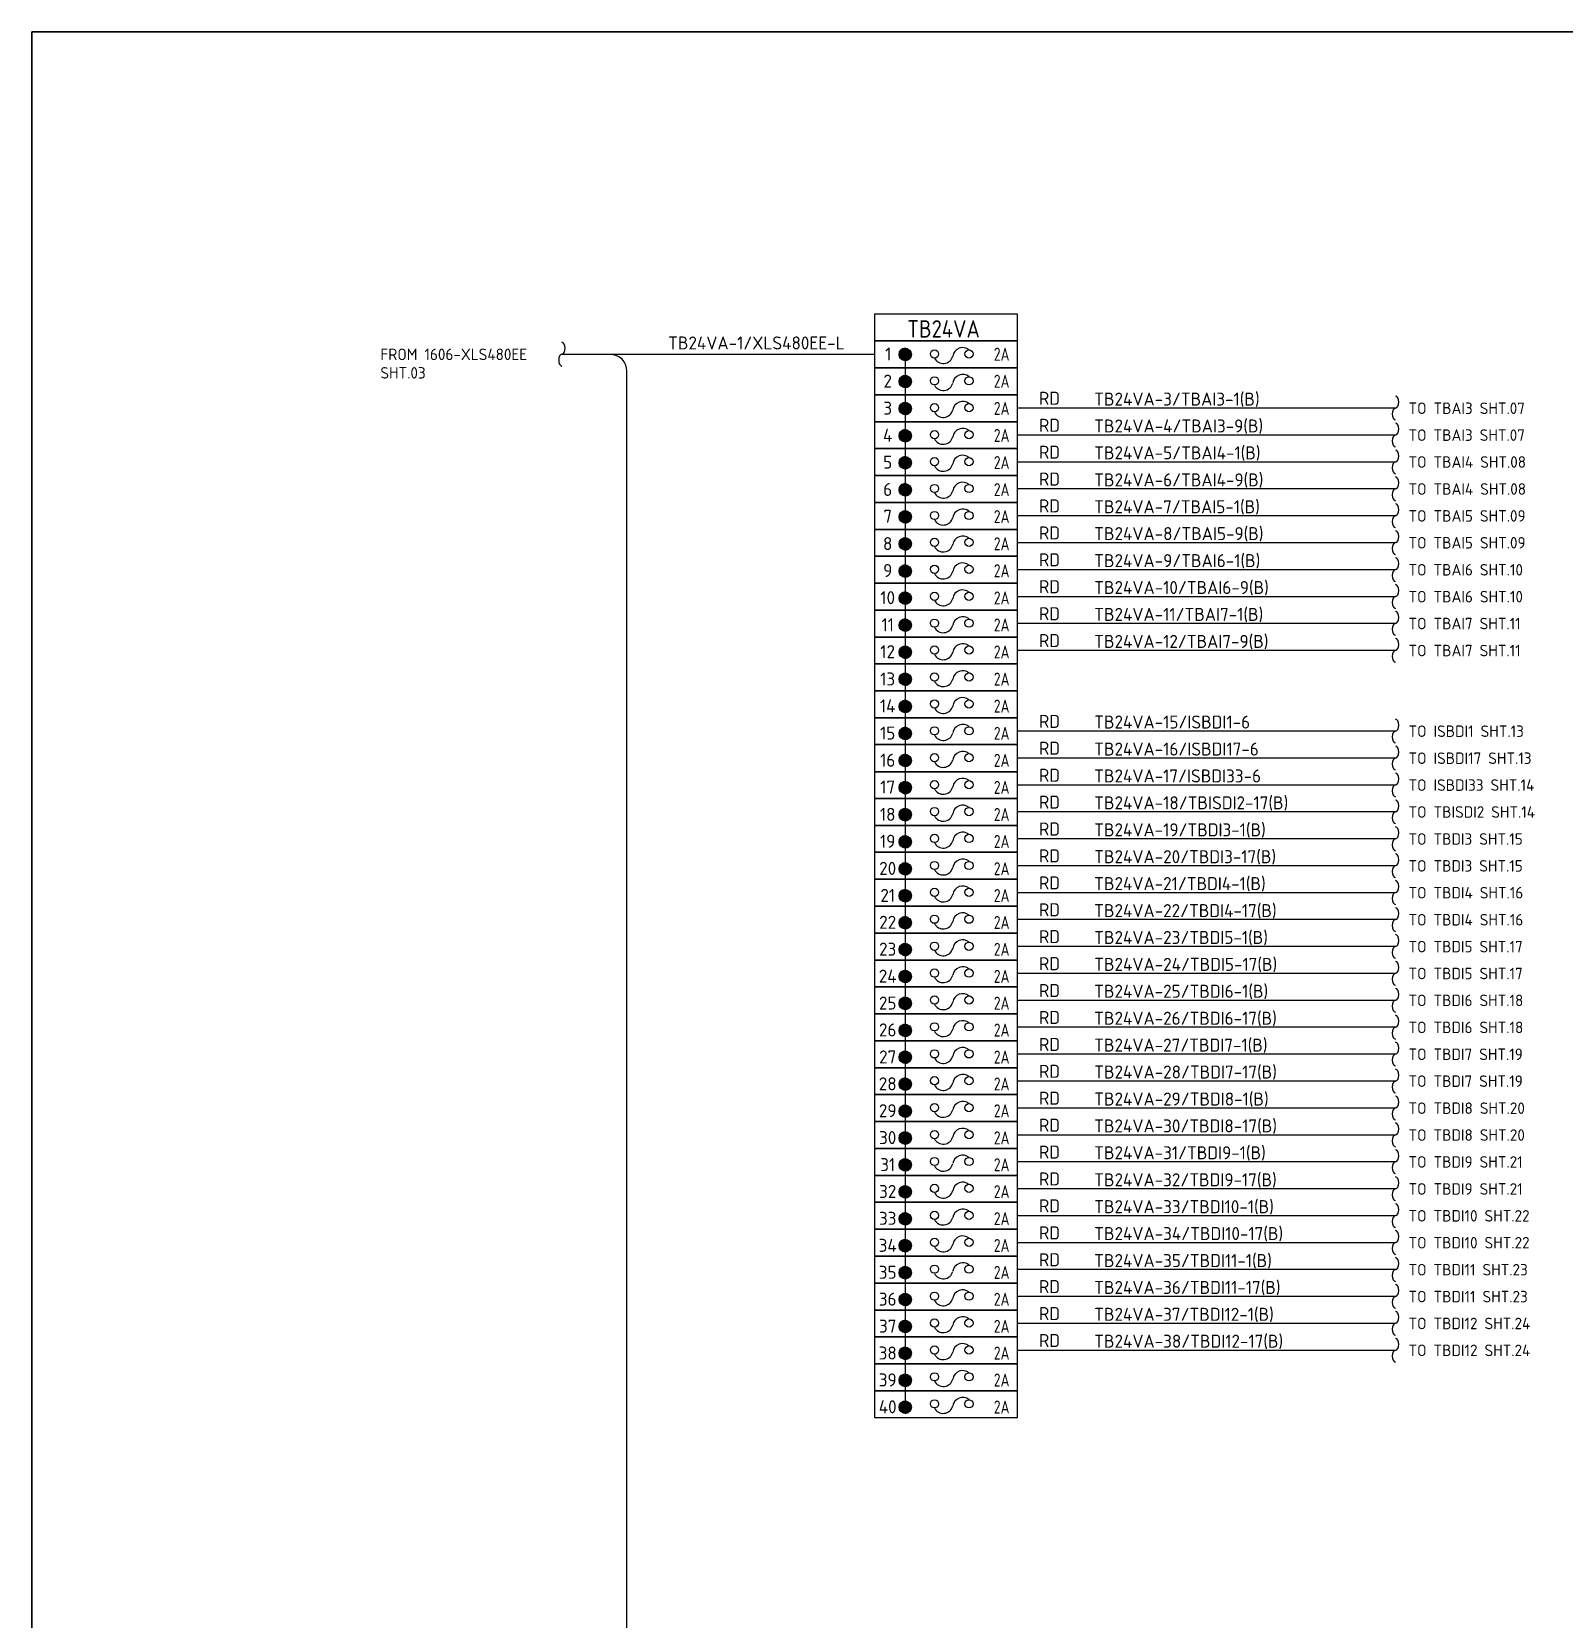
# Model space of a CAD drawing. Header units: inches. Extents: x 579627 to 667544, y 458630 to 507164.
# Drawn here: x 610436 to 611531, y 498742 to 499876 of the extents above; entities that cross this region are included whole.
import ezdxf
from ezdxf.enums import TextEntityAlignment as Align

# ---------------------------------------------------------------- set-up
doc = ezdxf.new("R2010")
doc.units = ezdxf.units.IN
doc.header["$MEASUREMENT"] = 0
doc.layers.add('HELPPOINT', color=7, linetype='Continuous')
doc.layers.add('power', color=7, linetype='Continuous')
doc.styles.add('HTX11', font='O8111901')
doc.styles.add('ISO3098B', font='ISO3098B.shx')

# ---------------------------------------------------------------- blocks, each defined once
blk = doc.blocks.new('TPA')
at = {"layer": 'HELPPOINT', "color": 4, "lineweight": 35}
for p, q in [((562706.8, 501946.4), (562706.8, 505019.3)), ((562706.8, 505019.3), (567131, 505019.3)), ((562706.8, 501946.4), (562706.8, 505019.3)), ((562706.8, 505019.3), (567131, 505019.3))]:
    blk.add_line(p, q, dxfattribs=at)
at = {"style": 'HTX11'}
for tag, p in [('A', (566704.3, 502037.1)), ('B', (567038.2, 501963.3))]:
    blk.add_attdef(tag, text='', height=16.8, dxfattribs=at).set_placement(p, align=Align.MIDDLE_CENTER)

msp = doc.modelspace()

# ---------------------------------------------------------------- hatches: boundary and pattern name
at = {"layer": 'power', "linetype": 'Continuous'}
h = msp.add_hatch(dxfattribs=at)
h.set_pattern_fill('ANSI31', color=1, scale=0.65249, style=0)
h.set_pattern_definition([(45, (464978.39798, 475666.63691), (-0.057672546576, 0.057672546576), [])])
h.paths.add_polyline_path([(611064.6, 499645.9, 1), (611055.8, 499645.9, 1)])
h = msp.add_hatch(dxfattribs=at)
h.set_pattern_fill('ANSI31', color=1, scale=0.65249, style=0)
h.set_pattern_definition([(45, (464978.39798, 475647.2971), (-0.057672546576, 0.057672546576), [])])
h.paths.add_polyline_path([(611064.6, 499626.5, 1), (611055.8, 499626.5, 1)])
h = msp.add_hatch(dxfattribs=at)
h.set_pattern_fill('ANSI31', color=1, scale=0.65249, style=0)
h.set_pattern_definition([(45, (464978.39798, 475627.95728), (-0.057672546576, 0.057672546576), [])])
h.paths.add_polyline_path([(611064.6, 499607.2, 1), (611055.8, 499607.2, 1)])
h = msp.add_hatch(dxfattribs=at)
h.set_pattern_fill('ANSI31', color=1, scale=0.65249, style=0)
h.set_pattern_definition([(45, (464978.39798, 475608.61747), (-0.057672546576, 0.057672546576), [])])
h.paths.add_polyline_path([(611064.6, 499587.8, 1), (611055.8, 499587.8, 1)])
h = msp.add_hatch(dxfattribs=at)
h.set_pattern_fill('ANSI31', color=1, scale=0.65249, style=0)
h.set_pattern_definition([(45, (464978.39798, 475589.27765), (-0.057672546576, 0.057672546576), [])])
h.paths.add_polyline_path([(611064.6, 499568.5, 1), (611055.8, 499568.5, 1)])
h = msp.add_hatch(dxfattribs=at)
h.set_pattern_fill('ANSI31', color=1, scale=0.65249, style=0)
h.set_pattern_definition([(45, (464978.39798, 475569.93784), (-0.057672546576, 0.057672546576), [])])
h.paths.add_polyline_path([(611064.6, 499549.2, 1), (611055.8, 499549.2, 1)])
h = msp.add_hatch(dxfattribs=at)
h.set_pattern_fill('ANSI31', color=1, scale=0.65249, style=0)
h.set_pattern_definition([(45, (464978.39798, 475550.59802), (-0.057672546576, 0.057672546576), [])])
h.paths.add_polyline_path([(611064.6, 499529.8, 1), (611055.8, 499529.8, 1)])
h = msp.add_hatch(dxfattribs=at)
h.set_pattern_fill('ANSI31', color=1, scale=0.65249, style=0)
h.set_pattern_definition([(45, (464978.39798, 475531.25821), (-0.057672546576, 0.057672546576), [])])
h.paths.add_polyline_path([(611064.6, 499510.5, 1), (611055.8, 499510.5, 1)])
h = msp.add_hatch(dxfattribs=at)
h.set_pattern_fill('ANSI31', color=1, scale=0.65249, style=0)
h.set_pattern_definition([(45, (464978.39798, 475511.91839), (-0.057672546576, 0.057672546576), [])])
h.paths.add_polyline_path([(611064.6, 499491.1, 1), (611055.8, 499491.1, 1)])
h = msp.add_hatch(dxfattribs=at)
h.set_pattern_fill('ANSI31', color=1, scale=0.65249, style=0)
h.set_pattern_definition([(45, (464978.39798, 475492.57858), (-0.057672546576, 0.057672546576), [])])
h.paths.add_polyline_path([(611064.6, 499471.8, 1), (611055.8, 499471.8, 1)])
h = msp.add_hatch(dxfattribs=at)
h.set_pattern_fill('ANSI31', color=1, scale=0.65249, style=0)
h.set_pattern_definition([(45, (464978.39798, 475473.23876), (-0.057672546576, 0.057672546576), [])])
h.paths.add_polyline_path([(611064.6, 499452.5, 1), (611055.8, 499452.5, 1)])
h = msp.add_hatch(dxfattribs=at)
h.set_pattern_fill('ANSI31', color=1, scale=0.65249, style=0)
h.set_pattern_definition([(45, (464978.39798, 475453.89895), (-0.057672546576, 0.057672546576), [])])
h.paths.add_polyline_path([(611064.6, 499433.1, 1), (611055.8, 499433.1, 1)])
h = msp.add_hatch(dxfattribs=at)
h.set_pattern_fill('ANSI31', color=1, scale=0.65249, style=0)
h.set_pattern_definition([(45, (464978.39798, 475434.559134), (-0.057672546576, 0.057672546576), [])])
h.paths.add_polyline_path([(611064.6, 499413.8, 1), (611055.8, 499413.8, 1)])
h = msp.add_hatch(dxfattribs=at)
h.set_pattern_fill('ANSI31', color=1, scale=0.65249, style=0)
h.set_pattern_definition([(45, (464978.39798, 475415.21932), (-0.057672546576, 0.057672546576), [])])
h.paths.add_polyline_path([(611064.6, 499394.4, 1), (611055.8, 499394.4, 1)])
h = msp.add_hatch(dxfattribs=at)
h.set_pattern_fill('ANSI31', color=1, scale=0.65249, style=0)
h.set_pattern_definition([(45, (464978.39798, 475395.879504), (-0.057672546576, 0.057672546576), [])])
h.paths.add_polyline_path([(611064.6, 499375.1, 1), (611055.8, 499375.1, 1)])
h = msp.add_hatch(dxfattribs=at)
h.set_pattern_fill('ANSI31', color=1, scale=0.65249, style=0)
h.set_pattern_definition([(45, (464978.39798, 475376.53969), (-0.057672546576, 0.057672546576), [])])
h.paths.add_polyline_path([(611064.6, 499355.8, 1), (611055.8, 499355.8, 1)])
h = msp.add_hatch(dxfattribs=at)
h.set_pattern_fill('ANSI31', color=1, scale=0.65249, style=0)
h.set_pattern_definition([(45, (464978.39798, 475357.199875), (-0.057672546576, 0.057672546576), [])])
h.paths.add_polyline_path([(611064.6, 499336.4, 1), (611055.8, 499336.4, 1)])
h = msp.add_hatch(dxfattribs=at)
h.set_pattern_fill('ANSI31', color=1, scale=0.65249, style=0)
h.set_pattern_definition([(45, (464978.39798, 475337.86006), (-0.057672546576, 0.057672546576), [])])
h.paths.add_polyline_path([(611064.6, 499317.1, 1), (611055.8, 499317.1, 1)])
h = msp.add_hatch(dxfattribs=at)
h.set_pattern_fill('ANSI31', color=1, scale=0.65249, style=0)
h.set_pattern_definition([(45, (464978.39798, 475318.520245), (-0.057672546576, 0.057672546576), [])])
h.paths.add_polyline_path([(611064.6, 499297.7, 1), (611055.8, 499297.7, 1)])
h = msp.add_hatch(dxfattribs=at)
h.set_pattern_fill('ANSI31', color=1, scale=0.65249, style=0)
h.set_pattern_definition([(45, (464978.39798, 475299.18043), (-0.057672546576, 0.057672546576), [])])
h.paths.add_polyline_path([(611064.6, 499278.4, 1), (611055.8, 499278.4, 1)])
h = msp.add_hatch(dxfattribs=at)
h.set_pattern_fill('ANSI31', color=1, scale=0.65249, style=0)
h.set_pattern_definition([(45, (464978.39798, 475279.94986), (-0.057672546576, 0.057672546576), [])])
h.paths.add_polyline_path([(611064.6, 499259.2, 1), (611055.8, 499259.2, 1)])
h = msp.add_hatch(dxfattribs=at)
h.set_pattern_fill('ANSI31', color=1, scale=0.65249, style=0)
h.set_pattern_definition([(45, (464978.39798, 475260.719294), (-0.057672546576, 0.057672546576), [])])
h.paths.add_polyline_path([(611064.6, 499239.9, 1), (611055.8, 499239.9, 1)])
h = msp.add_hatch(dxfattribs=at)
h.set_pattern_fill('ANSI31', color=1, scale=0.65249, style=0)
h.set_pattern_definition([(45, (464978.39798, 475241.48873), (-0.057672546576, 0.057672546576), [])])
h.paths.add_polyline_path([(611064.6, 499220.7, 1), (611055.8, 499220.7, 1)])
h = msp.add_hatch(dxfattribs=at)
h.set_pattern_fill('ANSI31', color=1, scale=0.65249, style=0)
h.set_pattern_definition([(45, (464978.39798, 475222.25816), (-0.057672546576, 0.057672546576), [])])
h.paths.add_polyline_path([(611064.6, 499201.5, 1), (611055.8, 499201.5, 1)])
h = msp.add_hatch(dxfattribs=at)
h.set_pattern_fill('ANSI31', color=1, scale=0.65249, style=0)
h.set_pattern_definition([(45, (464978.39798, 475203.02759), (-0.057672546576, 0.057672546576), [])])
h.paths.add_polyline_path([(611064.6, 499182.3, 1), (611055.8, 499182.3, 1)])
h = msp.add_hatch(dxfattribs=at)
h.set_pattern_fill('ANSI31', color=1, scale=0.65249, style=0)
h.set_pattern_definition([(45, (464978.39798, 475183.79702), (-0.057672546576, 0.057672546576), [])])
h.paths.add_polyline_path([(611064.6, 499163, 1), (611055.8, 499163, 1)])
h = msp.add_hatch(dxfattribs=at)
h.set_pattern_fill('ANSI31', color=1, scale=0.65249, style=0)
h.set_pattern_definition([(45, (464978.39798, 475164.566455), (-0.057672546576, 0.057672546576), [])])
h.paths.add_polyline_path([(611064.6, 499143.8, 1), (611055.8, 499143.8, 1)])
h = msp.add_hatch(dxfattribs=at)
h.set_pattern_fill('ANSI31', color=1, scale=0.65249, style=0)
h.set_pattern_definition([(45, (464978.39798, 475145.33589), (-0.057672546576, 0.057672546576), [])])
h.paths.add_polyline_path([(611064.6, 499124.6, 1), (611055.8, 499124.6, 1)])
h = msp.add_hatch(dxfattribs=at)
h.set_pattern_fill('ANSI31', color=1, scale=0.65249, style=0)
h.set_pattern_definition([(45, (464978.39798, 475126.10532), (-0.057672546576, 0.057672546576), [])])
h.paths.add_polyline_path([(611064.6, 499105.3, 1), (611055.8, 499105.3, 1)])
h = msp.add_hatch(dxfattribs=at)
h.set_pattern_fill('ANSI31', color=1, scale=0.65249, style=0)
h.set_pattern_definition([(45, (464978.39798, 475106.87475), (-0.057672546576, 0.057672546576), [])])
h.paths.add_polyline_path([(611064.6, 499086.1, 1), (611055.8, 499086.1, 1)])
h = msp.add_hatch(dxfattribs=at)
h.set_pattern_fill('ANSI31', color=1, scale=0.65249, style=0)
h.set_pattern_definition([(45, (464978.39798, 475087.64418), (-0.057672546576, 0.057672546576), [])])
h.paths.add_polyline_path([(611064.6, 499066.9, 1), (611055.8, 499066.9, 1)])
h = msp.add_hatch(dxfattribs=at)
h.set_pattern_fill('ANSI31', color=1, scale=0.65249, style=0)
h.set_pattern_definition([(45, (464978.39798, 475068.413616), (-0.057672546576, 0.057672546576), [])])
h.paths.add_polyline_path([(611064.6, 499047.6, 1), (611055.8, 499047.6, 1)])
h = msp.add_hatch(dxfattribs=at)
h.set_pattern_fill('ANSI31', color=1, scale=0.65249, style=0)
h.set_pattern_definition([(45, (464978.39798, 475049.18305), (-0.057672546576, 0.057672546576), [])])
h.paths.add_polyline_path([(611064.6, 499028.4, 1), (611055.8, 499028.4, 1)])
h = msp.add_hatch(dxfattribs=at)
h.set_pattern_fill('ANSI31', color=1, scale=0.65249, style=0)
h.set_pattern_definition([(45, (464978.39798, 475029.95248), (-0.057672546576, 0.057672546576), [])])
h.paths.add_polyline_path([(611064.6, 499009.2, 1), (611055.8, 499009.2, 1)])
h = msp.add_hatch(dxfattribs=at)
h.set_pattern_fill('ANSI31', color=1, scale=0.65249, style=0)
h.set_pattern_definition([(45, (464978.39798, 475010.72191), (-0.057672546576, 0.057672546576), [])])
h.paths.add_polyline_path([(611064.6, 498989.9, 1), (611055.8, 498989.9, 1)])
h = msp.add_hatch(dxfattribs=at)
h.set_pattern_fill('ANSI31', color=1, scale=0.65249, style=0)
h.set_pattern_definition([(45, (464978.39798, 474991.491344), (-0.057672546576, 0.057672546576), [])])
h.paths.add_polyline_path([(611064.6, 498970.7, 1), (611055.8, 498970.7, 1)])
h = msp.add_hatch(dxfattribs=at)
h.set_pattern_fill('ANSI31', color=1, scale=0.65249, style=0)
h.set_pattern_definition([(45, (464978.39798, 474972.26078), (-0.057672546576, 0.057672546576), [])])
h.paths.add_polyline_path([(611064.6, 498951.5, 1), (611055.8, 498951.5, 1)])
h = msp.add_hatch(dxfattribs=at)
h.set_pattern_fill('ANSI31', color=1, scale=0.65249, style=0)
h.set_pattern_definition([(45, (464978.39798, 474953.03021), (-0.057672546576, 0.057672546576), [])])
h.paths.add_polyline_path([(611064.6, 498932.3, 1), (611055.8, 498932.3, 1)])
h = msp.add_hatch(dxfattribs=at)
h.set_pattern_fill('ANSI31', color=1, scale=0.65249, style=0)
h.set_pattern_definition([(45, (464978.39798, 474933.79964), (-0.057672546576, 0.057672546576), [])])
h.paths.add_polyline_path([(611064.6, 498913, 1), (611055.8, 498913, 1)])
h = msp.add_hatch(dxfattribs=at)
h.set_pattern_fill('ANSI31', color=1, scale=0.65249, style=0)
h.set_pattern_definition([(45, (464978.39798, 474914.56907), (-0.057672546576, 0.057672546576), [])])
h.paths.add_polyline_path([(611064.6, 498893.8, 1), (611055.8, 498893.8, 1)])

# ---------------------------------------------------------------- linework, layer by layer
at = {"color": 1}
msp.add_line((611038.5, 499645.9), (610815, 499645.9), dxfattribs=at)
msp.add_line((610861.4, 498689.9), (610861.4, 499634, 0))
for points in [[(611038.5, 499674.8), (611140.3, 499674.8), (611140.3, 499655.5), (611038.5, 499655.5)], [(611038.5, 499655.5), (611140.3, 499655.5), (611140.3, 499636.3), (611038.5, 499636.3)], [(611038.5, 499636.3), (611140.3, 499636.3), (611140.3, 499617.1), (611038.5, 499617.1)], [(611038.5, 499617.1), (611140.3, 499617.1), (611140.3, 499597.8), (611038.5, 499597.8)], [(611038.5, 499597.8), (611140.3, 499597.8), (611140.3, 499578.6), (611038.5, 499578.6)], [(611038.5, 499578.6), (611140.3, 499578.6), (611140.3, 499559.4), (611038.5, 499559.4)], [(611038.5, 499559.4), (611140.3, 499559.4), (611140.3, 499540.1), (611038.5, 499540.1)], [(611038.5, 499540.1), (611140.3, 499540.1), (611140.3, 499520.9), (611038.5, 499520.9)], [(611038.5, 499520.9), (611140.3, 499520.9), (611140.3, 499501.7), (611038.5, 499501.7)], [(611038.5, 499501.7), (611140.3, 499501.7), (611140.3, 499482.5), (611038.5, 499482.5)], [(611038.5, 499482.5), (611140.3, 499482.5), (611140.3, 499463.2), (611038.5, 499463.2)], [(611038.5, 499463.2), (611140.3, 499463.2), (611140.3, 499444), (611038.5, 499444)], [(611038.5, 499444), (611140.3, 499444), (611140.3, 499424.8), (611038.5, 499424.8)], [(611038.5, 499424.8), (611140.3, 499424.8), (611140.3, 499405.5), (611038.5, 499405.5)], [(611038.5, 499405.5), (611140.3, 499405.5), (611140.3, 499386.3), (611038.5, 499386.3)], [(611038.5, 499386.3), (611140.3, 499386.3), (611140.3, 499367.1), (611038.5, 499367.1)], [(611038.5, 499367.1), (611140.3, 499367.1), (611140.3, 499347.8), (611038.5, 499347.8)], [(611038.5, 499347.8), (611140.3, 499347.8), (611140.3, 499328.6), (611038.5, 499328.6)], [(611038.5, 499328.6), (611140.3, 499328.6), (611140.3, 499309.4), (611038.5, 499309.4)], [(611038.5, 499309.4), (611140.3, 499309.4), (611140.3, 499290.2), (611038.5, 499290.2)], [(611038.5, 499290.2), (611140.3, 499290.2), (611140.3, 499270.9), (611038.5, 499270.9)], [(611038.5, 499270.9), (611140.3, 499270.9), (611140.3, 499251.7), (611038.5, 499251.7)], [(611038.5, 499251.7), (611140.3, 499251.7), (611140.3, 499232.5), (611038.5, 499232.5)], [(611038.5, 499232.5), (611140.3, 499232.5), (611140.3, 499213.2), (611038.5, 499213.2)], [(611038.5, 499213.2), (611140.3, 499213.2), (611140.3, 499194), (611038.5, 499194)], [(611038.5, 499194), (611140.3, 499194), (611140.3, 499174.8), (611038.5, 499174.8)], [(611038.5, 499174.8), (611140.3, 499174.8), (611140.3, 499155.5), (611038.5, 499155.5)], [(611038.5, 499155.5), (611140.3, 499155.5), (611140.3, 499136.3), (611038.5, 499136.3)], [(611038.5, 499136.3), (611140.3, 499136.3), (611140.3, 499117.1), (611038.5, 499117.1)], [(611038.5, 499117.1), (611140.3, 499117.1), (611140.3, 499097.8), (611038.5, 499097.8)], [(611038.5, 499097.8), (611140.3, 499097.8), (611140.3, 499078.6), (611038.5, 499078.6)], [(611038.5, 499078.6), (611140.3, 499078.6), (611140.3, 499059.4), (611038.5, 499059.4)], [(611038.5, 499059.4), (611140.3, 499059.4), (611140.3, 499040.2), (611038.5, 499040.2)], [(611038.5, 499040.2), (611140.3, 499040.2), (611140.3, 499020.9), (611038.5, 499020.9)], [(611038.5, 499020.9), (611140.3, 499020.9), (611140.3, 499001.7), (611038.5, 499001.7)], [(611038.5, 499001.7), (611140.3, 499001.7), (611140.3, 498982.5), (611038.5, 498982.5)], [(611038.5, 498982.5), (611140.3, 498982.5), (611140.3, 498963.2), (611038.5, 498963.2)], [(611038.5, 498963.2), (611140.3, 498963.2), (611140.3, 498944), (611038.5, 498944)], [(611038.5, 498944), (611140.3, 498944), (611140.3, 498924.8), (611038.5, 498924.8)], [(611038.5, 498924.8), (611140.3, 498924.8), (611140.3, 498905.5), (611038.5, 498905.5)], [(611038.5, 498905.5), (611140.3, 498905.5), (611140.3, 498886.3), (611038.5, 498886.3)]]:
    msp.add_lwpolyline(points, close=True, dxfattribs=at)
msp.add_arc((610849.5, 499634), 11.9, 0, 90)
at = {"layer": 'power', "color": 1, "linetype": 'Continuous'}
msp.add_line((611060.2, 499645.9), (611060.2, 498893.8), dxfattribs=at)
at = {"layer": 'power', "color": 1}
for p, q in [((611410.5, 499607.5), (611140.3, 499607.5)), ((611410.5, 499588.2), (611140.3, 499588.2)), ((611410.5, 499569), (611140.3, 499569)), ((611410.5, 499549.8), (611140.3, 499549.8)), ((611410.5, 499530.5), (611140.3, 499530.5)), ((611410.5, 499511.3), (611140.3, 499511.3)), ((611410.5, 499492.1), (611140.3, 499492.1)), ((611410.5, 499472.8), (611140.3, 499472.8)), ((611410.5, 499453.6), (611140.3, 499453.6)), ((611410.5, 499434.4), (611140.3, 499434.4)), ((611410.5, 499376.7), (611140.3, 499376.7)), ((611410.5, 499357.5), (611140.3, 499357.5)), ((611410.5, 499338.2), (611140.3, 499338.2)), ((611410.5, 499319), (611140.3, 499319)), ((611410.5, 499299.8), (611140.3, 499299.8)), ((611410.5, 499280.5), (611140.3, 499280.5)), ((611410.5, 499261.3), (611140.3, 499261.3)), ((611410.5, 499242.1), (611140.3, 499242.1)), ((611410.5, 499222.8), (611140.3, 499222.8)), ((611410.5, 499203.6), (611140.3, 499203.6)), ((611410.5, 499184.4), (611140.3, 499184.4)), ((611410.5, 499165.2), (611140.3, 499165.2)), ((611410.5, 499145.9), (611140.3, 499145.9)), ((611410.5, 499126.7), (611140.3, 499126.7)), ((611410.5, 499107.5), (611140.3, 499107.5)), ((611410.5, 499088.2), (611140.3, 499088.2)), ((611410.5, 499069), (611140.3, 499069)), ((611410.5, 499049.8), (611140.3, 499049.8)), ((611410.5, 499030.5), (611140.3, 499030.5)), ((611410.5, 499011.3), (611140.3, 499011.3)), ((611410.5, 498992.1), (611140.3, 498992.1)), ((611410.5, 498972.8), (611140.3, 498972.8)), ((611410.5, 498953.6), (611140.3, 498953.6)), ((611410.5, 498934.4), (611140.3, 498934.4))]:
    msp.add_line(p, q, dxfattribs=at)
at = {"layer": 'power', "color": 1, "linetype": 'Continuous'}
for centre in [(611060.2, 499645.9), (611060.2, 499626.5), (611060.2, 499607.2), (611060.2, 499587.8), (611060.2, 499568.5), (611060.2, 499549.2), (611060.2, 499529.8), (611060.2, 499510.5), (611060.2, 499491.1), (611060.2, 499471.8), (611060.2, 499452.5), (611060.2, 499433.1), (611060.2, 499413.8), (611060.2, 499394.4), (611060.2, 499375.1), (611060.2, 499355.8), (611060.2, 499336.4), (611060.2, 499317.1), (611060.2, 499297.7), (611060.2, 499278.4), (611060.2, 499259.2), (611060.2, 499239.9), (611060.2, 499220.7), (611060.2, 499201.5), (611060.2, 499182.3), (611060.2, 499163), (611060.2, 499143.8), (611060.2, 499124.6), (611060.2, 499105.3), (611060.2, 499086.1), (611060.2, 499066.9), (611060.2, 499047.6), (611060.2, 499028.4), (611060.2, 499009.2), (611060.2, 498989.9), (611060.2, 498970.7), (611060.2, 498951.5), (611060.2, 498932.3), (611060.2, 498913), (611060.2, 498893.8)]:
    msp.add_circle(centre, 4.41, dxfattribs=at)
at = {"layer": 'power', "color": 1}
for centre in [(611081.1, 499646.2), (611105.8, 499646.2), (611081.1, 499627), (611105.8, 499627), (611081.1, 499607.8), (611105.8, 499607.8), (611081.1, 499588.5), (611105.8, 499588.5), (611081.1, 499569.3), (611105.8, 499569.3), (611081.1, 499550.1), (611105.8, 499550.1), (611081.1, 499530.8), (611105.8, 499530.8), (611081.1, 499511.6), (611105.8, 499511.6), (611081.1, 499492.4), (611105.8, 499492.4), (611081.1, 499473.1), (611105.8, 499473.1), (611081.1, 499453.9), (611105.8, 499453.9), (611081.1, 499434.7), (611105.8, 499434.7), (611081.1, 499415.4), (611105.8, 499415.4), (611081.1, 499396.2), (611105.8, 499396.2), (611081.1, 499377), (611105.8, 499377), (611081.1, 499357.8), (611105.8, 499357.8), (611081.1, 499338.5), (611105.8, 499338.5), (611081.1, 499319.3), (611105.8, 499319.3), (611081.1, 499300.1), (611105.8, 499300.1), (611081.1, 499280.8), (611105.8, 499280.8), (611081.1, 499261.6), (611105.8, 499261.6), (611081.1, 499242.4), (611105.8, 499242.4), (611081.1, 499223.1), (611105.8, 499223.1), (611081.1, 499203.9), (611105.8, 499203.9), (611081.1, 499184.7), (611105.8, 499184.7), (611081.1, 499165.5), (611105.8, 499165.5), (611081.1, 499146.2), (611105.8, 499146.2), (611081.1, 499127), (611105.8, 499127), (611081.1, 499107.8), (611105.8, 499107.8), (611081.1, 499088.5), (611105.8, 499088.5), (611081.1, 499069.3), (611105.8, 499069.3), (611081.1, 499050.1), (611105.8, 499050.1), (611081.1, 499030.8), (611105.8, 499030.8), (611081.1, 499011.6), (611105.8, 499011.6), (611081.1, 498992.4), (611105.8, 498992.4), (611081.1, 498973.1), (611105.8, 498973.1), (611081.1, 498953.9), (611105.8, 498953.9), (611081.1, 498934.7), (611105.8, 498934.7), (611081.1, 498915.5), (611105.8, 498915.5), (611081.1, 498896.2), (611105.8, 498896.2)]:
    msp.add_circle(centre, 2.94, dxfattribs=at)
for centre, radius, start, end in [((611087.4, 499646.4), 7.02, 206.1634, 346.0383), ((611101.3, 499643.6), 7.15, 51.1309, 171.3254), ((611101.3, 499624.4), 7.15, 51.1309, 171.3254), ((611087.4, 499627.1), 7.02, 206.1634, 346.0383), ((611101.3, 499605.1), 7.15, 51.1309, 171.3254), ((611087.4, 499607.9), 7.02, 206.1634, 346.0383), ((611087.4, 499588.7), 7.02, 206.1634, 346.0383), ((611101.3, 499585.9), 7.15, 51.1309, 171.3254), ((611101.3, 499566.7), 7.15, 51.1309, 171.3254), ((611087.4, 499569.4), 7.02, 206.1634, 346.0383), ((611101.3, 499547.4), 7.15, 51.1309, 171.3254), ((611087.4, 499550.2), 7.02, 206.1634, 346.0383), ((611087.4, 499531), 7.02, 206.1634, 346.0383), ((611101.3, 499528.2), 7.15, 51.1309, 171.3254), ((611087.4, 499511.8), 7.02, 206.1634, 346.0383), ((611101.3, 499509), 7.15, 51.1309, 171.3254), ((611101.3, 499489.8), 7.15, 51.1309, 171.3254), ((611087.4, 499492.5), 7.02, 206.1634, 346.0383), ((611101.3, 499470.5), 7.15, 51.1309, 171.3254), ((611087.4, 499473.3), 7.02, 206.1634, 346.0383), ((611087.4, 499454.1), 7.02, 206.1634, 346.0383), ((611101.3, 499451.3), 7.15, 51.1309, 171.3254), ((611101.3, 499432.1), 7.15, 51.1309, 171.3254), ((611087.4, 499434.8), 7.02, 206.1634, 346.0383), ((611101.3, 499412.8), 7.15, 51.1309, 171.3254), ((611087.4, 499415.6), 7.02, 206.1634, 346.0383), ((611087.4, 499396.4), 7.02, 206.1634, 346.0383), ((611101.3, 499393.6), 7.15, 51.1309, 171.3254), ((611101.3, 499374.4), 7.15, 51.1309, 171.3254), ((611087.4, 499377.1), 7.02, 206.1634, 346.0383), ((611101.3, 499355.1), 7.15, 51.1309, 171.3254), ((611087.4, 499357.9), 7.02, 206.1634, 346.0383), ((611087.4, 499338.7), 7.02, 206.1634, 346.0383), ((611101.3, 499335.9), 7.15, 51.1309, 171.3254), ((611087.4, 499319.4), 7.02, 206.1634, 346.0383), ((611101.3, 499316.7), 7.15, 51.1309, 171.3254), ((611101.3, 499297.4), 7.15, 51.1309, 171.3254), ((611087.4, 499300.2), 7.02, 206.1634, 346.0383), ((611087.4, 499281), 7.02, 206.1634, 346.0383), ((611101.3, 499278.2), 7.15, 51.1309, 171.3254), ((611087.4, 499261.8), 7.02, 206.1634, 346.0383), ((611101.3, 499259), 7.15, 51.1309, 171.3254), ((611101.3, 499239.8), 7.15, 51.1309, 171.3254), ((611087.4, 499242.5), 7.02, 206.1634, 346.0383), ((611101.3, 499220.5), 7.15, 51.1309, 171.3254), ((611087.4, 499223.3), 7.02, 206.1634, 346.0383), ((611087.4, 499204.1), 7.02, 206.1634, 346.0383), ((611101.3, 499201.3), 7.15, 51.1309, 171.3254), ((611101.3, 499182.1), 7.15, 51.1309, 171.3254), ((611087.4, 499184.8), 7.02, 206.1634, 346.0383), ((611101.3, 499162.8), 7.15, 51.1309, 171.3254), ((611087.4, 499165.6), 7.02, 206.1634, 346.0383), ((611087.4, 499146.4), 7.02, 206.1634, 346.0383), ((611101.3, 499143.6), 7.15, 51.1309, 171.3254), ((611101.3, 499124.4), 7.15, 51.1309, 171.3254), ((611087.4, 499127.1), 7.02, 206.1634, 346.0383), ((611101.3, 499105.1), 7.15, 51.1309, 171.3254), ((611087.4, 499107.9), 7.02, 206.1634, 346.0383), ((611087.4, 499088.7), 7.02, 206.1634, 346.0383), ((611101.3, 499085.9), 7.15, 51.1309, 171.3254), ((611087.4, 499069.4), 7.02, 206.1634, 346.0383), ((611101.3, 499066.7), 7.15, 51.1309, 171.3254), ((611101.3, 499047.4), 7.15, 51.1309, 171.3254), ((611087.4, 499050.2), 7.02, 206.1634, 346.0383), ((611101.3, 499028.2), 7.15, 51.1309, 171.3254), ((611087.4, 499031), 7.02, 206.1634, 346.0383), ((611087.4, 499011.8), 7.02, 206.1634, 346.0383), ((611101.3, 499009), 7.15, 51.1309, 171.3254), ((611101.3, 498989.8), 7.15, 51.1309, 171.3254), ((611087.4, 498992.5), 7.02, 206.1634, 346.0383), ((611101.3, 498970.5), 7.15, 51.1309, 171.3254), ((611087.4, 498973.3), 7.02, 206.1634, 346.0383), ((611087.4, 498954.1), 7.02, 206.1634, 346.0383), ((611101.3, 498951.3), 7.15, 51.1309, 171.3254), ((611101.3, 498932.1), 7.15, 51.1309, 171.3254), ((611087.4, 498934.8), 7.02, 206.1634, 346.0383), ((611101.3, 498912.8), 7.15, 51.1309, 171.3254), ((611087.4, 498915.6), 7.02, 206.1634, 346.0383), ((611087.4, 498896.4), 7.02, 206.1634, 346.0383), ((611101.3, 498893.6), 7.15, 51.1309, 171.3254)]:
    msp.add_arc(centre, radius, start, end, dxfattribs=at)
for centre, major_axis in [((610815, 499650.3), (0, 4.24)), ((610815, 499641.8), (0, -4.24)), ((611410.5, 499611.8), (0, 4.24)), ((611410.5, 499603.3), (0, -4.24)), ((611410.5, 499592.6), (0, 4.24)), ((611410.5, 499584.1), (0, -4.24)), ((611410.5, 499573.3), (0, 4.24)), ((611410.5, 499564.9), (0, -4.24)), ((611410.5, 499554.1), (0, 4.24)), ((611410.5, 499545.6), (0, -4.24)), ((611410.5, 499526.4), (0, -4.24)), ((611410.5, 499534.9), (0, 4.24)), ((611410.5, 499515.7), (0, 4.24)), ((611410.5, 499507.2), (0, -4.24)), ((611410.5, 499496.4), (0, 4.24)), ((611410.5, 499487.9), (0, -4.24)), ((611410.5, 499468.7), (0, -4.24)), ((611410.5, 499477.2), (0, 4.24)), ((611410.5, 499458), (0, 4.24)), ((611410.5, 499449.5), (0, -4.24)), ((611410.5, 499438.7), (0, 4.24)), ((611410.5, 499430.2), (0, -4.24)), ((611410.5, 499381), (0, 4.24)), ((611410.5, 499372.6), (0, -4.24)), ((611410.5, 499361.8), (0, 4.24)), ((611410.5, 499353.3), (0, -4.24)), ((611410.5, 499334.1), (0, -4.24)), ((611410.5, 499342.6), (0, 4.24)), ((611410.5, 499323.3), (0, 4.24)), ((611410.5, 499314.9), (0, -4.24)), ((611410.5, 499304.1), (0, 4.24)), ((611410.5, 499295.6), (0, -4.24)), ((611410.5, 499276.4), (0, -4.24)), ((611410.5, 499284.9), (0, 4.24)), ((611410.5, 499265.7), (0, 4.24)), ((611410.5, 499257.2), (0, -4.24)), ((611410.5, 499246.4), (0, 4.24)), ((611410.5, 499237.9), (0, -4.24)), ((611410.5, 499218.7), (0, -4.24)), ((611410.5, 499227.2), (0, 4.24)), ((611410.5, 499208), (0, 4.24)), ((611410.5, 499199.5), (0, -4.24)), ((611410.5, 499188.7), (0, 4.24)), ((611410.5, 499180.3), (0, -4.24)), ((611410.5, 499169.5), (0, 4.24)), ((611410.5, 499161), (0, -4.24)), ((611410.5, 499150.3), (0, 4.24)), ((611410.5, 499141.8), (0, -4.24)), ((611410.5, 499131), (0, 4.24)), ((611410.5, 499122.6), (0, -4.24)), ((611410.5, 499111.8), (0, 4.24)), ((611410.5, 499103.3), (0, -4.24)), ((611410.5, 499084.1), (0, -4.24)), ((611410.5, 499092.6), (0, 4.24)), ((611410.5, 499073.4), (0, 4.24)), ((611410.5, 499064.9), (0, -4.24)), ((611410.5, 499054.1), (0, 4.24)), ((611410.5, 499045.6), (0, -4.24)), ((611410.5, 499026.4), (0, -4.24)), ((611410.5, 499034.9), (0, 4.24)), ((611410.5, 499015.7), (0, 4.24)), ((611410.5, 499007.2), (0, -4.24)), ((611410.5, 498996.4), (0, 4.24)), ((611410.5, 498987.9), (0, -4.24)), ((611410.5, 498968.7), (0, -4.24)), ((611410.5, 498977.2), (0, 4.24)), ((611410.5, 498958), (0, 4.24)), ((611410.5, 498949.5), (0, -4.24)), ((611410.5, 498938.7), (0, 4.24)), ((611410.5, 498930.3), (0, -4.24))]:
    msp.add_ellipse(centre, major_axis=major_axis, ratio=0.550167, start_param=3.141593, end_param=6.283185, dxfattribs=at)

# ---------------------------------------------------------------- block references
at = {"xscale": 0.8796480001183227, "yscale": 0.8796480000019073, "zscale": 0.8796480000000001}
msp.add_blockref('TPA', (115452.3, 55637.1), dxfattribs=at)

# ---------------------------------------------------------------- texts
at = {"layer": 'power', "color": 1, "style": 'ISO3098B', "width": 0.9}
msp.add_text('TB24VA', height=12.4, dxfattribs=at).set_placement((611087.6, 499664.1), align=Align.MIDDLE_CENTER)
at = {"layer": 'power', "color": 0, "style": 'ISO3098B'}
msp.add_text('TB24VA-1/XLS480EE-L', height=9.298, dxfattribs=at).set_placement((611016.9, 499649.4), align=Align.RIGHT)
at = {"layer": 'power', "color": 1, "style": 'ISO3098B'}
for s, height, p in [('FROM 1606-XLS480EE', 8.221, (610685.3, 499641.8)), ('SHT.03', 8.22, (610685.3, 499628.6)), ('TO TBAI3 SHT.07', 8.221, (611419.7, 499603.3)), ('TO TBAI3 SHT.07', 8.221, (611419.7, 499584.1)), ('TO TBAI4 SHT.08', 8.221, (611419.7, 499564.9)), ('TO TBAI4 SHT.08', 8.221, (611419.7, 499545.6)), ('TO TBAI5 SHT.09', 8.221, (611419.7, 499526.4)), ('TO TBAI5 SHT.09', 8.221, (611419.7, 499507.2)), ('TO TBAI6 SHT.10', 8.221, (611419.7, 499487.9)), ('TO TBAI6 SHT.10', 8.221, (611419.7, 499468.7)), ('TO TBAI7 SHT.11', 8.221, (611419.7, 499449.5)), ('TO TBAI7 SHT.11', 8.221, (611419.7, 499430.2)), ('TO ISBDI1 SHT.13', 8.221, (611419.7, 499372.6)), ('TO ISBDI17 SHT.13', 8.221, (611419.7, 499353.3)), ('TO ISBDI33 SHT.14', 8.221, (611419.7, 499334.1)), ('TO TBISDI2 SHT.14', 8.221, (611419.7, 499314.9)), ('TO TBDI3 SHT.15', 8.221, (611419.7, 499295.6)), ('TO TBDI3 SHT.15', 8.221, (611419.7, 499276.4)), ('TO TBDI4 SHT.16', 8.221, (611419.7, 499257.2)), ('TO TBDI4 SHT.16', 8.221, (611419.7, 499237.9)), ('TO TBDI5 SHT.17', 8.221, (611419.7, 499218.7)), ('TO TBDI5 SHT.17', 8.221, (611419.7, 499199.5)), ('TO TBDI6 SHT.18', 8.221, (611419.7, 499180.3)), ('TO TBDI6 SHT.18', 8.221, (611419.7, 499161)), ('TO TBDI7 SHT.19', 8.221, (611419.7, 499141.8)), ('TO TBDI7 SHT.19', 8.221, (611419.7, 499122.6)), ('TO TBDI8 SHT.20', 8.221, (611419.7, 499103.3)), ('TO TBDI8 SHT.20', 8.221, (611419.7, 499084.1)), ('TO TBDI9 SHT.21', 8.221, (611419.7, 499064.9)), ('TO TBDI9 SHT.21', 8.221, (611419.7, 499045.6)), ('TO TBDI10 SHT.22', 8.221, (611419.7, 499026.4)), ('TO TBDI10 SHT.22', 8.221, (611419.7, 499007.2)), ('TO TBDI11 SHT.23', 8.221, (611419.7, 498987.9)), ('TO TBDI11 SHT.23', 8.221, (611419.7, 498968.7)), ('TO TBDI12 SHT.24', 8.221, (611419.7, 498949.5)), ('TO TBDI12 SHT.24', 8.221, (611419.7, 498930.3))]:
    msp.add_text(s, height=height, dxfattribs=at).set_placement(p)
at = {"layer": 'power', "color": 0, "style": 'ISO3098B'}
for s, p in [('1', (611048.1, 499646.2)), ('2', (611047.7, 499626.8)), ('3', (611047.7, 499607.5)), ('4', (611047.7, 499588.1)), ('5', (611047.7, 499568.9)), ('6', (611047.7, 499549.4)), ('7', (611047.7, 499530.2)), ('8', (611047.7, 499510.7)), ('9', (611047.7, 499491.5)), ('10', (611047.7, 499472.1)), ('11', (611047.7, 499452.7)), ('12', (611047.7, 499433.5)), ('13', (611047.7, 499414)), ('14', (611047.7, 499394.8)), ('15', (611047.7, 499375.4)), ('16', (611047.7, 499356)), ('17', (611047.7, 499336.8)), ('18', (611047.7, 499317.3)), ('19', (611047.7, 499298.1)), ('20', (611047.7, 499278.7)), ('21', (611047.7, 499259.4)), ('22', (611047.7, 499240.2)), ('23', (611047.7, 499221)), ('24', (611047.7, 499201.7)), ('25', (611047.7, 499182.5)), ('26', (611047.7, 499163.3)), ('27', (611047.7, 499144)), ('28', (611047.7, 499124.8)), ('29', (611047.7, 499105.6)), ('30', (611047.7, 499086.4)), ('31', (611047.7, 499067.1)), ('32', (611047.7, 499047.9)), ('33', (611047.7, 499028.7)), ('34', (611047.7, 499009.4)), ('35', (611047.7, 498990.2)), ('36', (611047.7, 498971)), ('37', (611047.7, 498951.7)), ('38', (611047.7, 498932.5)), ('39', (611047.7, 498913.3)), ('40', (611047.7, 498894.1))]:
    msp.add_text(s, height=9.3, dxfattribs=at).set_placement(p, align=Align.MIDDLE_CENTER)
at = {"layer": 'power', "color": 0, "style": 'ISO3098B', "width": 0.8}
for p in [(611129.1, 499646), (611129.1, 499626.7), (611129.1, 499607.3), (611129.1, 499588), (611129.1, 499568.6), (611129.1, 499549.3), (611129.1, 499530), (611129.1, 499510.6), (611129.1, 499491.3), (611129.1, 499471.9), (611129.1, 499452.6), (611129.1, 499433.3), (611129.1, 499413.9), (611129.1, 499394.6), (611129.1, 499375.2), (611129.1, 499355.9), (611129.1, 499336.6), (611129.1, 499317.2), (611129.1, 499297.9), (611129.1, 499278.5), (611129.1, 499259.3), (611129.1, 499240.1), (611129.1, 499220.9), (611129.1, 499201.6), (611129.1, 499182.4), (611129.1, 499163.2), (611129.1, 499143.9), (611129.1, 499124.7), (611129.1, 499105.5), (611129.1, 499086.2), (611129.1, 499067), (611129.1, 499047.8), (611129.1, 499028.5), (611129.1, 499009.3), (611129.1, 498990.1), (611129.1, 498970.9), (611129.1, 498951.6), (611129.1, 498932.4), (611129.1, 498913.2), (611129.1, 498893.9)]:
    msp.add_text('2A', height=9.3, dxfattribs=at).set_placement(p, align=Align.MIDDLE_CENTER)
at = {"layer": 'power', "color": 0, "style": 'ISO3098B'}
for s, height, p in [('RD', 9.3, (611155.8, 499609.9)), ('TB24VA-3/TBAI3-1(B)', 9.298, (611195.2, 499609.3)), ('RD', 9.3, (611155.8, 499590.6)), ('TB24VA-4/TBAI3-9(B)', 9.298, (611195.2, 499590.1)), ('RD', 9.3, (611155.8, 499571.4)), ('TB24VA-5/TBAI4-1(B)', 9.298, (611195.2, 499570.9)), ('RD', 9.3, (611155.8, 499552.2)), ('TB24VA-6/TBAI4-9(B)', 9.298, (611195.2, 499551.6)), ('RD', 9.3, (611155.8, 499533)), ('TB24VA-7/TBAI5-1(B)', 9.298, (611195.2, 499532.4)), ('RD', 9.3, (611155.8, 499513.7)), ('TB24VA-8/TBAI5-9(B)', 9.298, (611195.2, 499513.2)), ('RD', 9.3, (611155.8, 499494.5)), ('TB24VA-9/TBAI6-1(B)', 9.298, (611195.2, 499493.9)), ('RD', 9.3, (611155.8, 499475.3)), ('TB24VA-10/TBAI6-9(B)', 9.298, (611195.2, 499474.7)), ('RD', 9.3, (611155.8, 499456)), ('TB24VA-11/TBAI7-1(B)', 9.298, (611195.2, 499455.5)), ('RD', 9.3, (611155.8, 499436.8)), ('TB24VA-12/TBAI7-9(B)', 9.298, (611195.2, 499436.2)), ('RD', 9.3, (611155.8, 499379.1)), ('TB24VA-15/ISBDI1-6', 9.298, (611195.2, 499378.6)), ('RD', 9.3, (611155.8, 499359.9)), ('TB24VA-16/ISBDI17-6', 9.298, (611195.2, 499359.3)), ('RD', 9.3, (611155.8, 499340.6)), ('TB24VA-17/ISBDI33-6', 9.298, (611195.2, 499340.1)), ('RD', 9.3, (611155.8, 499321.4)), ('TB24VA-18/TBISDI2-17(B)', 9.298, (611195.2, 499320.9)), ('RD', 9.3, (611155.8, 499302.2)), ('TB24VA-19/TBDI3-1(B)', 9.298, (611195.2, 499301.6)), ('RD', 9.3, (611155.8, 499283)), ('TB24VA-20/TBDI3-17(B)', 9.298, (611195.2, 499282.4)), ('RD', 9.3, (611155.8, 499263.7)), ('TB24VA-21/TBDI4-1(B)', 9.298, (611195.2, 499263.2)), ('RD', 9.3, (611155.8, 499244.5)), ('TB24VA-22/TBDI4-17(B)', 9.298, (611195.2, 499243.9)), ('RD', 9.3, (611155.8, 499225.3)), ('TB24VA-23/TBDI5-1(B)', 9.298, (611195.2, 499224.7)), ('RD', 9.3, (611155.8, 499206)), ('TB24VA-24/TBDI5-17(B)', 9.298, (611195.2, 499205.5)), ('RD', 9.3, (611155.8, 499186.8)), ('TB24VA-25/TBDI6-1(B)', 9.298, (611195.2, 499186.3)), ('RD', 9.3, (611155.8, 499167.6)), ('TB24VA-26/TBDI6-17(B)', 9.298, (611195.2, 499167)), ('RD', 9.3, (611155.8, 499148.3)), ('TB24VA-27/TBDI7-1(B)', 9.298, (611195.2, 499147.8)), ('RD', 9.3, (611155.8, 499129.1)), ('TB24VA-28/TBDI7-17(B)', 9.298, (611195.2, 499128.6)), ('RD', 9.3, (611155.8, 499109.9)), ('TB24VA-29/TBDI8-1(B)', 9.298, (611195.2, 499109.3)), ('RD', 9.3, (611155.8, 499090.6)), ('TB24VA-30/TBDI8-17(B)', 9.298, (611195.2, 499090.1)), ('RD', 9.3, (611155.8, 499071.4)), ('TB24VA-31/TBDI9-1(B)', 9.298, (611195.2, 499070.9)), ('RD', 9.3, (611155.8, 499052.2)), ('TB24VA-32/TBDI9-17(B)', 9.298, (611195.2, 499051.6)), ('RD', 9.3, (611155.8, 499033)), ('TB24VA-33/TBDI10-1(B)', 9.298, (611195.2, 499032.4)), ('RD', 9.3, (611155.8, 499013.7)), ('TB24VA-34/TBDI10-17(B)', 9.298, (611195.2, 499013.2)), ('RD', 9.3, (611155.8, 498994.5)), ('TB24VA-35/TBDI11-1(B)', 9.298, (611195.2, 498993.9)), ('RD', 9.3, (611155.8, 498975.3)), ('TB24VA-36/TBDI11-17(B)', 9.298, (611195.2, 498974.7)), ('RD', 9.3, (611155.8, 498956)), ('TB24VA-37/TBDI12-1(B)', 9.298, (611195.2, 498955.5)), ('RD', 9.3, (611155.8, 498936.8)), ('TB24VA-38/TBDI12-17(B)', 9.298, (611195.2, 498936.3))]:
    msp.add_text(s, height=height, dxfattribs=at).set_placement(p)

doc.saveas('drawing.dxf')
